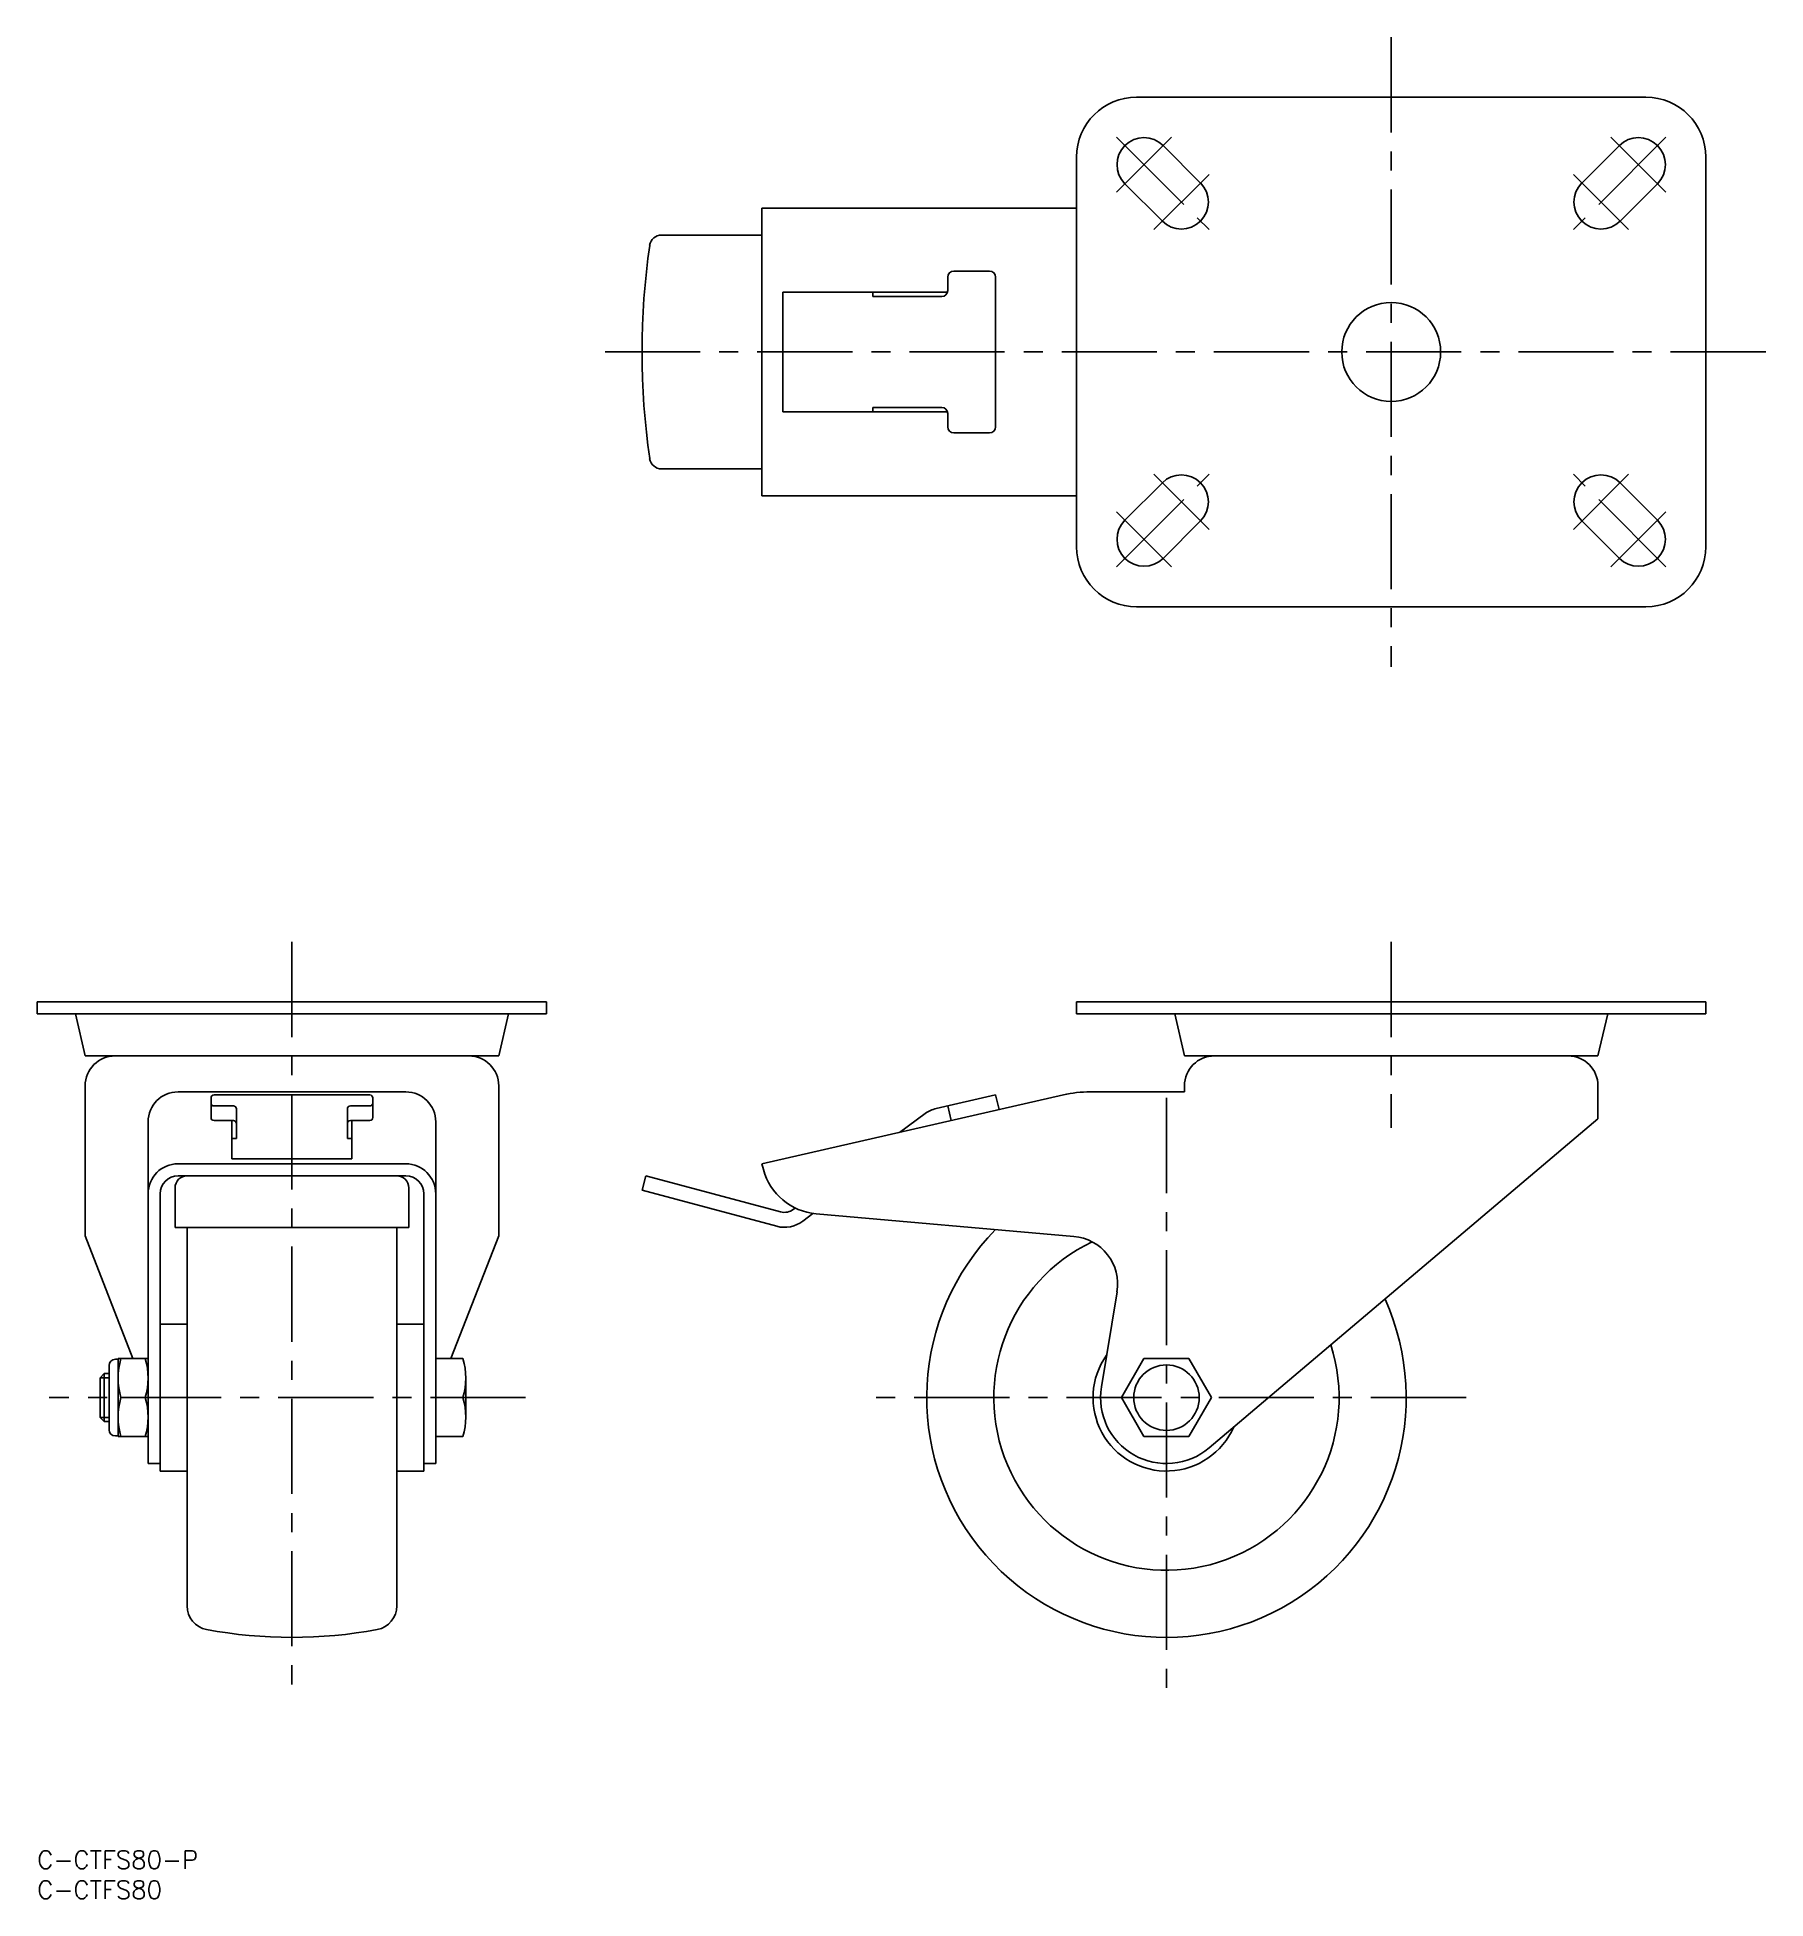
# Model space of a CAD drawing. Extents: x 0 to 288, y -8 to 302.
import ezdxf

# ---------------------------------------------------------------- set-up
doc = ezdxf.new("R2010")
doc.units = 0
doc.header["$LTSCALE"] = 0.5
doc.linetypes.add('CENTER', pattern=[50.8, 31.75, -6.35, 6.35, -6.35])
doc.layers.get('0').update_dxf_attribs({"linetype": 'CONTINUOUS'})
doc.layers.add('CENTER', color=1, linetype='CENTER')
doc.styles.get("Standard").update_dxf_attribs({"font": 'txt.shx', "height": 3, "bigfont": 'bigfont.shx'})

# ---------------------------------------------------------------- blocks, each defined once
blk = doc.blocks.new('*U18')
at = {"color": 7, "linetype": 'CONTINUOUS'}
blk.add_text('C-CTFS80-P', height=3, dxfattribs=at).set_placement((0, -3))
blk = doc.blocks.new('*U19')
at = {"color": 7, "linetype": 'CONTINUOUS'}
blk.add_text('C-CTFS80', height=3, dxfattribs=at).set_placement((0, -8))

msp = doc.modelspace()

# ---------------------------------------------------------------- linework, layer by layer
at = {"color": 7, "linetype": 'CONTINUOUS'}
for p, q in [((183.42, 292.5), (268.42, 292.5)), ((187.85, 284.43), (194.1, 278.18)), ((263.99, 284.43), (257.74, 278.18)), ((173.42, 282.5), (173.42, 217.5)), ((278.42, 282.5), (278.42, 217.5)), ((181.49, 278.06), (187.74, 271.81)), ((270.35, 278.06), (264.1, 271.81)), ((120.92, 274), (120.92, 226)), ((173.42, 274), (120.92, 274)), ((120.92, 269.5), (104.17, 269.5)), ((151.92, 262.5), (151.92, 260.25)), ((158.92, 263.5), (152.92, 263.5)), ((159.92, 262.5), (159.92, 237.5)), ((124.42, 260), (124.42, 240)), ((151.89, 260), (124.42, 260)), ((139.42, 259.25), (139.42, 260)), ((150.92, 259.25), (139.42, 259.25)), ((151.89, 240), (124.42, 240)), ((150.92, 240.75), (139.42, 240.75)), ((139.42, 240), (139.42, 240.75)), ((151.92, 239.75), (151.92, 237.5)), ((158.92, 236.5), (152.92, 236.5)), ((120.92, 230.5), (104.17, 230.5)), ((181.49, 221.93), (187.74, 228.18)), ((270.35, 221.93), (264.1, 228.18)), ((173.42, 226), (120.92, 226)), ((187.85, 215.56), (194.1, 221.81)), ((263.99, 215.56), (257.74, 221.81)), ((183.42, 207.5), (268.42, 207.5)), ((85, 141.59), (0, 141.59)), ((0, 141.59), (0, 139.59)), ((85, 141.59), (85, 139.59)), ((278.42, 141.59), (173.42, 141.59)), ((173.42, 141.59), (173.42, 139.59)), ((278.42, 141.59), (278.42, 139.59)), ((85, 139.59), (0, 139.59)), ((8, 132.59), (6.38, 139.59)), ((77, 132.59), (78.62, 139.59)), ((278.42, 139.59), (173.42, 139.59)), ((191.42, 132.59), (189.81, 139.59)), ((260.42, 132.59), (262.04, 139.59)), ((77, 132.59), (8, 132.59)), ((260.42, 132.59), (191.42, 132.59)), ((8, 127.59), (8, 102.57)), ((77, 127.59), (77, 102.57)), ((191.42, 127.59), (191.42, 126.59)), ((260.42, 127.59), (260.42, 122.09)), ((23.5, 126.59), (61.5, 126.59)), ((29, 125.57), (29, 122.3)), ((55.5, 126.07), (29.5, 126.07)), ((29.5, 124.24), (32.75, 124.24)), ((55.5, 124.24), (52.25, 124.24)), ((56, 125.57), (56, 122.3)), ((120.92, 114.59), (171.22, 126.09)), ((149.99, 123.8), (159.92, 126.07)), ((152.48, 121.8), (151.92, 124.24)), ((159.92, 126.07), (160.48, 123.63)), ((191.42, 126.59), (175.68, 126.59)), ((18.5, 121.59), (18.5, 64.59)), ((29.5, 121.8), (32.75, 121.8)), ((32.5, 115.39), (32.5, 121.8)), ((33.25, 123.74), (33.25, 118.82)), ((51.75, 123.74), (51.75, 118.82)), ((55.5, 121.8), (52.25, 121.8)), ((52.5, 115.39), (52.5, 121.8)), ((66.5, 121.59), (66.5, 64.59)), ((143.85, 119.83), (148.17, 122.97)), ((260.42, 122.09), (195.53, 67.19)), ((32.5, 118.82), (33.25, 118.82)), ((52.5, 118.82), (51.75, 118.82)), ((52.5, 115.39), (32.5, 115.39)), ((23.5, 114.59), (61.5, 114.59)), ((61.5, 112.59), (23.5, 112.59)), ((100.92, 110.18), (101.57, 112.59)), ((101.57, 112.59), (124.04, 106.57)), ((121.18, 113.64), (120.92, 114.59)), ((20.5, 109.59), (20.5, 63.34)), ((23, 110.59), (23, 103.99)), ((62, 110.59), (62, 103.99)), ((64.5, 109.59), (64.5, 63.34)), ((100.92, 110.18), (123.39, 104.16)), ((126.21, 107.01), (126.48, 107.21)), ((127.74, 105.03), (129.4, 106.32)), ((129.97, 106.25), (172.97, 102.49)), ((15.97, 82.09), (8, 102.57)), ((62, 103.99), (23, 103.99)), ((25, 103.99), (25, 40.84)), ((60, 103.99), (60, 40.84)), ((69.03, 82.09), (77, 102.57)), ((180.17, 93.22), (177.57, 77.37)), ((20.5, 87.84), (25, 87.84)), ((64.5, 87.84), (60, 87.84)), ((12, 70.23), (12, 80.95)), ((13.04, 81.99), (13.5, 81.99)), ((13.5, 69.09), (13.5, 82.09)), ((13.5, 82.09), (18.5, 82.09)), ((71.04, 82.09), (66.5, 82.09)), ((180.92, 75.59), (184.67, 82.09)), ((184.67, 82.09), (192.17, 82.09)), ((192.17, 82.09), (195.93, 75.59)), ((10.5, 78.91), (11.18, 79.59)), ((10.5, 78.91), (10.5, 72.27)), ((11.18, 79.59), (11.18, 71.59)), ((12, 79.59), (11.18, 79.59)), ((71.5, 72.34), (71.5, 78.84)), ((13.96, 75.59), (18.04, 75.59)), ((71.04, 75.59), (66.5, 75.59)), ((184.67, 69.09), (180.92, 75.59)), ((195.93, 75.59), (192.17, 69.09)), ((10.5, 72.27), (11.18, 71.59)), ((12, 71.59), (11.18, 71.59)), ((13.04, 69.19), (13.5, 69.19)), ((13.5, 69.09), (18.5, 69.09)), ((71.04, 69.09), (66.5, 69.09)), ((192.17, 69.09), (184.67, 69.09)), ((18.5, 64.59), (20.5, 64.59)), ((20.5, 63.34), (25, 63.34)), ((64.5, 63.34), (60, 63.34)), ((66.5, 64.59), (64.5, 64.59))]:
    msp.add_line(p, q, dxfattribs=at)
at = {"color": 3, "linetype": 'CONTINUOUS'}
for p, q in [((12, 78.91), (10.5, 78.91)), ((12, 72.27), (10.5, 72.27))]:
    msp.add_line(p, q, dxfattribs=at)
at = {"color": 7, "linetype": 'CONTINUOUS'}
for centre, radius in [((225.92, 250), 8.25), ((188.42, 75.59), 5.46)]:
    msp.add_circle(centre, radius, dxfattribs=at)
for centre, radius, start, end in [((183.42, 282.5), 10, 90, 180), ((268.42, 282.5), 10, 0, 90), ((184.67, 281.25), 4.5, 45, 225), ((267.17, 281.25), 4.5, 315, 135), ((190.92, 275), 4.5, 225, 45), ((260.92, 275), 4.5, 135, 315), ((225.92, 250), 125, 171.8204, 188.1796), ((104.17, 267.5), 2, 90, 171.8204), ((152.92, 262.5), 1, 90, 180), ((158.92, 262.5), 1, 0, 90), ((150.92, 260.25), 1, 270, 0), ((150.92, 239.75), 1, 0, 90), ((152.92, 237.5), 1, 180, 270), ((158.92, 237.5), 1, 270, 0), ((104.17, 232.5), 2, 188.1796, 270), ((190.92, 225), 4.5, 315, 135), ((260.92, 225), 4.5, 45, 225), ((184.67, 218.75), 4.5, 135, 315), ((267.17, 218.75), 4.5, 225, 45), ((183.42, 217.5), 10, 180, 270), ((268.42, 217.5), 10, 270, 0), ((13, 127.59), 5, 90, 180), ((72, 127.59), 5, 0, 90), ((196.42, 127.59), 5, 90, 180), ((255.42, 127.59), 5, 0, 90), ((23.5, 121.59), 5, 90, 180), ((29.5, 125.57), 0.5, 90, 180), ((29.5, 124.74), 0.5, 180, 270), ((32.75, 123.74), 0.5, 0, 90), ((52.25, 123.74), 0.5, 90, 180), ((55.5, 125.57), 0.5, 0, 90), ((55.5, 124.74), 0.5, 270, 0), ((61.5, 121.59), 5, 0, 90), ((175.68, 106.59), 20, 90, 102.875), ((29.5, 122.3), 0.5, 180, 270), ((32.75, 121.3), 0.5, 0, 90), ((52.25, 121.3), 0.5, 90, 180), ((55.5, 122.3), 0.5, 270, 0), ((151.11, 118.93), 5, 102.875, 125.9963), ((23.5, 109.59), 5, 90, 180), ((23.5, 109.59), 3, 90, 180), ((25, 110.59), 2, 90, 180), ((60, 110.59), 2, 0, 90), ((61.5, 109.59), 5, 0, 90), ((61.5, 109.59), 3, 0, 90), ((130.84, 116.21), 10, 194.9314, 265), ((124.68, 108.99), 2.5, 255, 307.7532), ((124.68, 108.99), 5, 255, 307.7532), ((188.42, 75.59), 40, 135.4914, 24.2673), ((172.27, 94.52), 8, 350.6886, 85), ((188.42, 75.59), 28.8, 115.5028, 17.7752), ((13.04, 80.95), 1.04, 90, 180), ((25.1, 78.84), 11.6, 163.7343, 196.2657), ((6.9, 78.84), 11.6, 343.7343, 16.2657), ((59.9, 78.84), 11.6, 343.7343, 16.2657), ((188.42, 75.59), 12.25, 144.5797, 336.3383), ((25.1, 72.34), 11.6, 163.7343, 196.2657), ((6.9, 72.34), 11.6, 343.7343, 16.2657), ((59.9, 72.34), 11.6, 343.7343, 16.2657), ((188.42, 75.59), 11, 170.6886, 310.2294), ((13.04, 70.23), 1.04, 180, 270), ((29, 40.84), 4, 180, 259.4162), ((56, 40.84), 4, 280.5838, 0), ((42.5, 113.09), 77.5, 259.4162, 280.5838)]:
    msp.add_arc(centre, radius, start, end, dxfattribs=at)
at = {"layer": 'CENTER', "color": 1, "linetype": 'CENTER'}
for p, q in [((225.92, 302.5), (225.92, 197.5)), ((180.07, 285.84), (195.52, 270.4)), ((180.07, 276.65), (189.27, 285.84)), ((271.77, 285.84), (256.32, 270.4)), ((271.77, 276.65), (262.57, 285.84)), ((186.32, 270.4), (195.52, 279.59)), ((265.52, 270.4), (256.32, 279.59)), ((288.42, 250), (92.92, 250)), ((180.07, 214.15), (195.52, 229.59)), ((186.32, 229.59), (195.52, 220.4)), ((271.77, 214.15), (256.32, 229.59)), ((265.52, 229.59), (256.32, 220.4)), ((180.07, 223.34), (189.27, 214.15)), ((271.77, 223.34), (262.57, 214.15)), ((42.5, 151.59), (42.5, 25.59)), ((225.92, 151.59), (225.92, 120.57)), ((188.42, 125.59), (188.42, 25.59)), ((81.5, 75.59), (2, 75.59)), ((238.42, 75.59), (138.42, 75.59))]:
    msp.add_line(p, q, dxfattribs=at)

# ---------------------------------------------------------------- block references
at = {"color": 7, "linetype": 'CONTINUOUS'}
for name in ['*U18', '*U19']:
    msp.add_blockref(name, (0, 0), dxfattribs=at)

doc.saveas('drawing.dxf')
